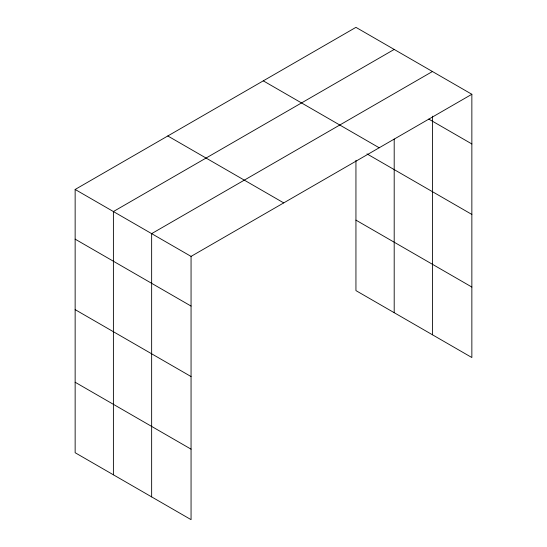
<?xml version="1.0" encoding="UTF-8"?>
<svg xmlns="http://www.w3.org/2000/svg" width="547" height="547" viewBox="0 0 547 547"><rect width="100%" height="100%" fill="white"/><g stroke="black" fill="none" stroke-linecap="round" stroke-linejoin="round"><path stroke-width="0.82" d="M471.856 94.275L355.94 27.35L75.144 189.467L75.144 452.725L191.06 519.65L191.06 256.393L471.856 94.275L471.856 357.533L355.94 290.607L355.94 160.326M394.196 49.435L113.393 211.552L113.393 474.81M432.445 71.52L151.649 233.637L151.649 496.895M428.766 119.082L471.856 143.957M263.278 80.847L379.194 147.772M366.975 153.885L471.856 214.438M355.94 220.126L471.856 287.052M167.806 135.971L283.722 202.896M75.144 189.467L191.06 256.393M75.144 239.148L191.06 306.074M75.144 309.629L191.06 376.555M75.144 382.244L191.06 449.169M432.445 116.149L432.445 334.778M394.196 139.027L394.196 312.693"/></g></svg>
